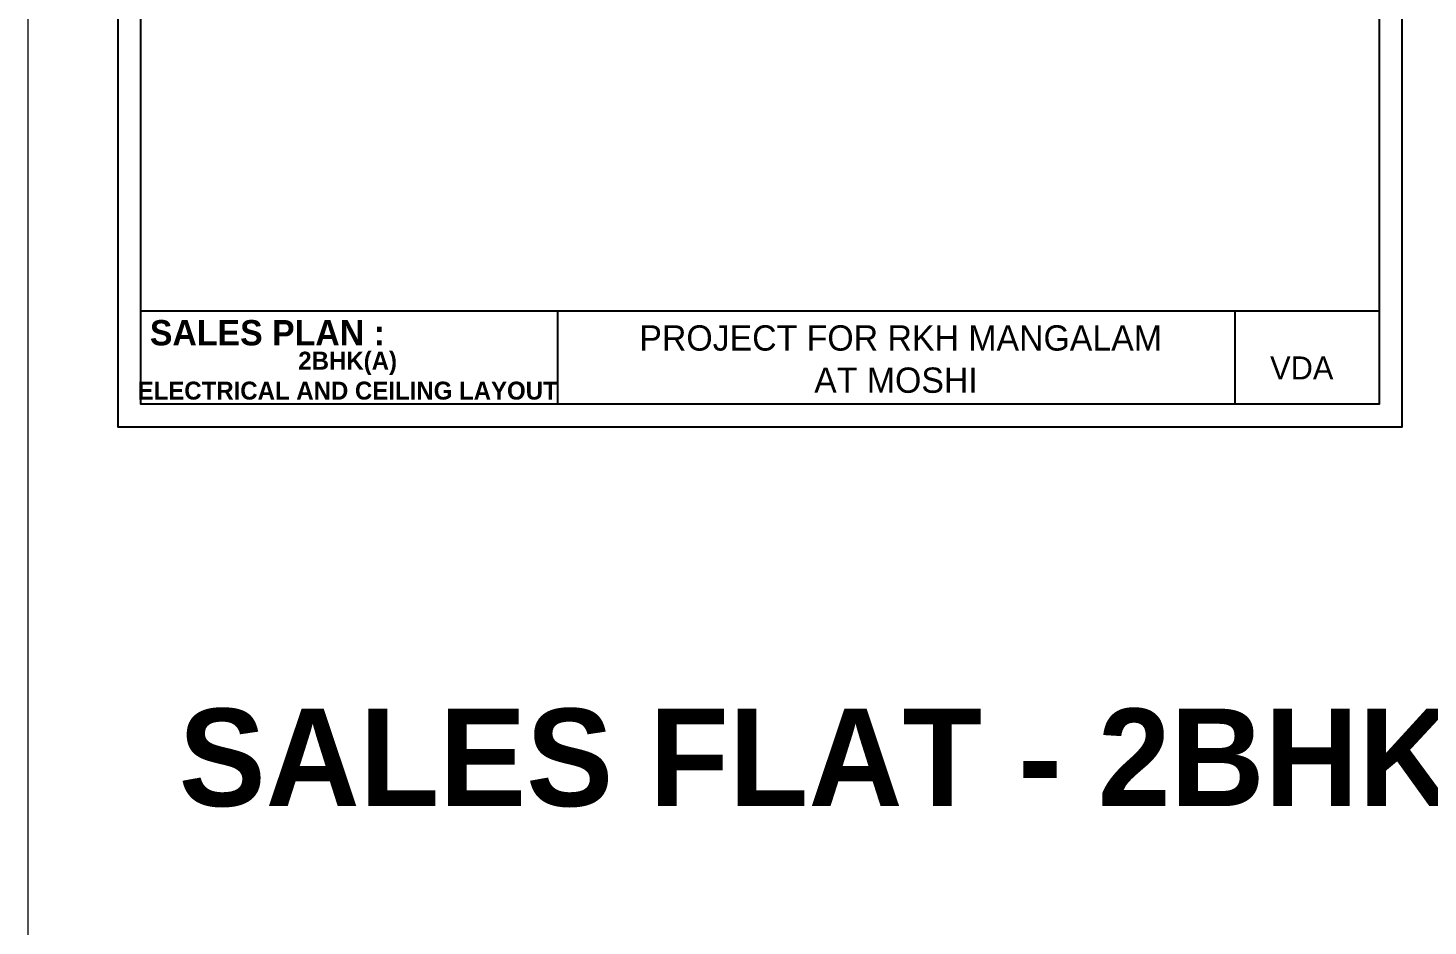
# Model space of a CAD drawing. Header units: metres. Extents: x 494 to 1845, y -666 to 1061.
# Drawn here: x 1778.69 to 1794.29, y 232.66 to 242.66 of the extents above; entities that cross this region are included whole.
import ezdxf

# ---------------------------------------------------------------- set-up
doc = ezdxf.new("R2010")
doc.units = ezdxf.units.M
doc.header["$MEASUREMENT"] = 0
doc.linetypes.add('1', pattern=[0])
for name, color, linetype, lineweight in [('01 WALL', 7, 'Continuous', 25), ('04 TEXT', 7, 'Continuous', 13), ('DIMENSION', 8, 'Continuous', 5)]:
    doc.layers.add(name, color=color, linetype=linetype, lineweight=lineweight)
doc.layers.add('SHEET', color=7, linetype='Continuous')
doc.layers.add('VDA-TEXT', color=250, linetype='1')
doc.styles.add('NAME PLATE', font='arial.ttf')
doc.styles.get("Standard").update_dxf_attribs({"font": 'arial.ttf'})

msp = doc.modelspace()

# ---------------------------------------------------------------- linework, layer by layer
at = {"layer": '01 WALL'}
for p, q in [((1779.946, 239.5066), (1793.746, 239.5066)), ((1784.5949, 238.4708), (1784.5949, 239.5066)), ((1792.1367, 239.5066), (1792.1367, 238.4708))]:
    msp.add_line(p, q, dxfattribs=at)
at = {"layer": 'DIMENSION', "color": 6}
msp.add_line((1778.6918, 309.3611), (1778.6918, 165.2476), dxfattribs=at)
at = {"layer": 'SHEET'}
for points in [[(1794.0002, 258.4528), (1779.6918, 258.4528), (1779.6918, 238.2167), (1794.0002, 238.2167)], [(1793.746, 258.1986), (1779.946, 258.1986), (1779.946, 238.4708), (1793.746, 238.4708)]]:
    msp.add_lwpolyline(points, close=True, dxfattribs=at)

# ---------------------------------------------------------------- texts
at = {"layer": '04 TEXT', "insert": (1792.5283, 239.0005), "char_height": 0.256479, "width": 14.186426, "attachment_point": 1}
msp.add_mtext('{\\fCentury Gothic|b0|i0|c0|p34;VDA}', dxfattribs=at)
at = {"layer": 'SHEET', "attachment_point": 5, "style": 'NAME PLATE'}
for s, insert, char_height, width in [('{\\fCentury Gothic|b1|i0|c0|p34;SALES PLAN :}', (1781.3582, 239.2624), 0.281843, 7.2474), ('{\\fCentury Gothic|b0|i0|c0|p34; PROJECT FOR RKH MANGALAM\\PAT MOSHI}', (1788.3606, 238.969), 0.281843, 7.2474), ('{\\fCentury Gothic|b1|i0|c0|p34;2BHK(A)^JELECTRICAL AND CEILING LAYOUT}', (1782.2525, 238.785), 0.2, 6.514028)]:
    msp.add_mtext(s, dxfattribs=dict(at, insert=insert, char_height=char_height, width=width))
at = {"layer": 'VDA-TEXT', "insert": (1780.3711, 235.0773), "char_height": 1.085342, "width": 48.613576, "attachment_point": 1}
msp.add_mtext('{\\fCentury Gothic|b1|i0|c0|p34;SALES FLAT - 2BHK (TOILET LAYOUT)}', dxfattribs=at)

doc.saveas('drawing.dxf')
